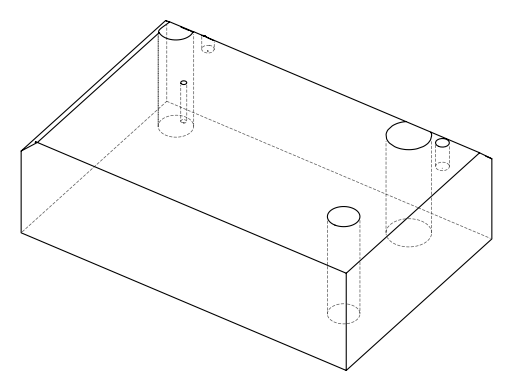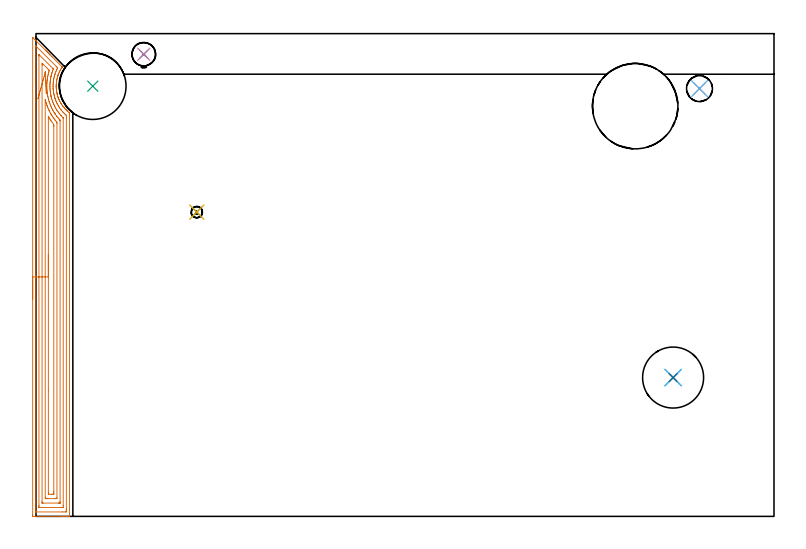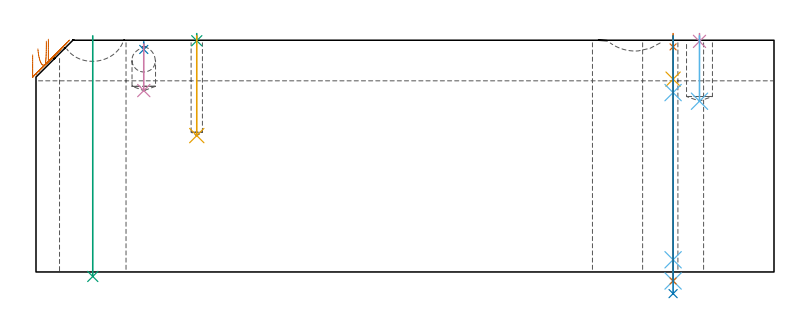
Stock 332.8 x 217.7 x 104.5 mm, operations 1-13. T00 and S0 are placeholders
(PLAN: 15 operations, 10 tool changes, 36.5 min)
(1 SPOT_DRILL | STEP1HOLE_1 | NXT0321_9005460120000 | 0.05 min | 183 mm3)
(2 SPOT_DRILL_1 | STEP1POCKET | NXT0321_9005460120000 | 0.03 min | 313 mm3)
(3 SPOT_DRILL_2 | STEP1POCKET_1 | NXT0321_9005460120000 | 0.03 min | 0 mm3)
(4 SPOT_DRILL_3 | STEP1POCKET_2 | NXT0321_9005460120000 | 0.03 min | 1 mm3)
(5 DRILL_BLIND_HOLE_INTO_CENTER | STEP1HOLE_1 | NXT0301_088 | 0.08 min | 1552 mm3)
(6 GUN_DRILL_THROUGH_HOLE | STEP1HOLE_1 | UGT0307_008 | 0.53 min | 8367 mm3)
(7 DRILL_TO_ENLARGE_THROUGH_HOLE | STEP1HOLE_1 | NXT0301_104 | 0.44 min | 5957 mm3)
(8 DRILL_TO_ENLARGE_THROUGH_HOLE_1 | STEP1HOLE_1 | UGT0301_390 | 0.47 min | 45973 mm3)
(9 INDEXABLE_INSERT_DRILL_THROUGH_HOLE_FROM_SOLID | STEP1HOLE_2 | NXT0302_031 | 0.44 min | 73827 mm3)
(10 DRILL_BLIND_HOLE_INTO_CENTER_1 | STEP1POCKET | NXT0301_077 | 0.09 min | 1625 mm3)
(11 DRILL_BLIND_HOLE_INTO_CENTER_2 | STEP1POCKET_1 | UGT0301_175 | 0.18 min | 853 mm3)
(12 DRILL_BLIND_HOLE_INTO_CENTER_3 | STEP1POCKET_2 | NXT0301_088 | 0.12 min | 2792 mm3)
(13 AREA_MILL | FG_CHAMFER_SURFACE | UGT0205_001 | 10.23 min | 29706 mm3)
(14 AREA_MILL_1 | FG_CHAMFER_SURFACE_1 | UGT0205_001 | 18.04 min | 52416 mm3)
(15 MILL_THROUGH_HOLE_FROM_SOLID_MATERIAL | STEP1HOLE | UGT0201_018 | Circular | 5.79 min | 121519 mm3)
(TOOL NXT0321_9005460120000 | NC Spot Drill, 142deg, 12mm, Carbide, Uncoated | D12 PA142 FL30 Z2)
(TOOL NXT0301_088 | Carbide Drill 11.7mm [860.1-1170-035A1-MM 2214] | D11.7 PA140 FL55 Z2)
(TOOL UGT0307_008 | Gun Drill 11 mm | D11 PA130 FL24 Z1)
(TOOL NXT0301_104 | Carbide Drill 14mm [860.1-1400-112A1-MM 2214] | D14 PA140 FL123 Z2)
(TOOL UGT0301_390 | Twist Drill 27.5 mm | D27.5 PA118 FL165 Z2)
(TOOL NXT0302_031 | Index. Insert Drill 30mm [880-D3000L32-05] | D30 PA176 FL150 Z2)
(TOOL NXT0301_077 | Carbide Drill 10.6mm [860.1-1060-053A1-MM 2214] | D10.6 PA140 FL71 Z2)
(TOOL UGT0301_175 | Twist Drill 5.1 mm | D5.1 PA118 FL50 Z2)
(TOOL UGT0205_001 | Chamfer Mill 20 x 3 x 45 deg. | D20 FL50 Z2)
(TOOL UGT0201_018 | End mill 30 mm | D30 FL50 Z4)
(OP 1 SPOT_DRILL)
G17 G21 G94 G90
T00 M6
G54
G17 G0 G90 X287.3 Y62.6 S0 M3
G43 Z114.5 H0
G94 G81 G98 Z101.5 F250. R107.5
G80
M5
M2
(OP 2 SPOT_DRILL_1)
G17 G21 G94 G90
T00 M6
G54
G17 G0 G90 X48.6 Y208.4 S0 M3
G43 Z114.5 H0
G94 G81 G98 Z100.344 F250. R103.8
G80
M5
M2
(OP 3 SPOT_DRILL_2)
G17 G21 G94 G90
T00 M6
G54
G17 G0 G90 X72.5 Y137.2 S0 M3
G43 Z114.5 H0
G94 G81 G98 Z104.28 F250. R107.5
G80
M5
M2
(OP 4 SPOT_DRILL_3)
G17 G21 G94 G90
T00 M6
G54
G17 G0 G90 X299.2 Y192.9 S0 M3
G43 Z114.5 H0
G94 G81 G98 Z103.988 F250. R107.5
G80
M5
M2
(OP 5 DRILL_BLIND_HOLE_INTO_CENTER)
G17 G21 G94 G90
T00 M6
G54
G17 G0 G90 X287.3 Y62.6 S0 M3
G43 Z114.5 H1
G94 G81 G98 Z86.95 F250. R106.5
G80
M5
M2
(OP 6 GUN_DRILL_THROUGH_HOLE)
G17 G21 G94 G90
T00 M6
G54
G17 G0 G90 X287.3 Y62.6 M8
G43 Z114.5 H0
Z99.466
S716 M3
G94 G1 Z80.887 F125. M26
G4 X.084
Z5.5 F250.
G4 X.084
Z-4.065 F125.
G4 X.084
M5
M9
G0 Z99.466
Z114.5
M2
(OP 7 DRILL_TO_ENLARGE_THROUGH_HOLE)
G17 G21 G94 G90
T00 M6
G54
G17 G0 G90 X287.3 Y62.6 S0 M3
G43 Z114.5 H1
G94 G73 G98 Z-4.048 F250. Q13.568 R106.5
G80
M5
M2
(OP 8 DRILL_TO_ENLARGE_THROUGH_HOLE_1)
G17 G21 G94 G90
T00 M6
G54
G17 G0 G90 X287.3 Y62.6 S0 M3
G43 Z114.5 H0
G94 G73 G98 Z-9.762 F250. Q22.852 R106.5
G80
M5
M2
(OP 9 INDEXABLE_INSERT_DRILL_THROUGH_HOLE_FROM_SOLID)
G17 G21 G94 G90
T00 M6
G54
G17 G0 G90 X25.6 Y194. S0 M3
G43 Z114.5 H1
G94 G81 G98 Z-2.024 F250. R106.5
G80
M5
M2
(OP 10 DRILL_BLIND_HOLE_INTO_CENTER_1)
G17 G21 G94 G90
T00 M6
G54
G17 G0 G90 X48.6 Y208.4 S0 M3
G43 Z114.5 H1
G94 G81 G98 Z81.8 F250. R102.8
G80
M5
M2
(OP 11 DRILL_BLIND_HOLE_INTO_CENTER_2)
G17 G21 G94 G90
T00 M6
G54
G17 G0 G90 X72.5 Y137.2 S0 M3
G43 Z114.5 H0
G94 G81 G98 Z61.5 F250. R106.5
G80
M5
M2
(OP 12 DRILL_BLIND_HOLE_INTO_CENTER_3)
G17 G21 G94 G90
T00 M6
G54
G17 G0 G90 X299.2 Y192.9 S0 M3
G43 Z114.5 H1
G94 G81 G98 Z77. F250. R106.5
G80
M5
M2
(OP 13 AREA_MILL)
G17 G21 G94 G90
T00 M6
G54
G17 G0 G90 X-1.5 Y98. S1061 M3
G43 Z114.5 H0
Z97.9
G94 G1 Y98.038 Z97.028 F250.
Y98.152 Z96.164
Y98.341 Z95.312
Y98.603 Z94.48
Y98.937 Z93.674
Y99.34 Z92.9
Y99.808 Z92.164
Y100.34 Z91.472
Y100.929 Z90.829
Y101.572 Z90.24
Y102.264 Z89.708
Y103. Z89.24
Y103.774 Z88.837
Y104.58 Z88.503
Y105.412 Z88.241
Y106.264 Z88.052
Y107.128 Z87.938
Y108. Z87.9
Y215.786
X-1.496 Y215.975 Z87.904
X-1.495 Y215.983
X-1.429 Y215.93 Z87.97
X-0.017 Y214.518 Z89.381
X4.238 Y210.262 Z93.638
X4.439 Y210.062 Z93.837
X4.606 Y209.897 Z94.
X4.767 Y209.735 Z94.164
X4.885 Y209.616 Z94.283
X5.044 Y209.458 Z94.439
X5.199 Y209.302 Z94.597
X5.331 Y209.17 Z94.729
X5.483 Y209.019 Z94.879
X5.631 Y208.87 Z95.029
X5.777 Y208.724 Z95.174
X5.922 Y208.58 Z95.318
X6.063 Y208.438 Z95.461
X6.222 Y208.279 Z95.62
X6.361 Y208.141 Z95.757
X7.239 Y207.263 Z96.635
X11.78 Y202.721 Z101.178
X11.849 Y202.658 Z101.23
X11.808 Y202.595 Z101.2
X11.774 Y202.544 Z101.173
X11.761 Y202.524 Z101.16
X11.536 Y202.189 Z100.935
X11.331 Y201.864 Z100.73
X11.071 Y201.42 Z100.471
X10.825 Y200.97 Z100.224
X10.691 Y200.702 Z100.088
X10.604 Y200.531 Z100.003
X10.532 Y200.39 Z99.932
X10.391 Y200.077 Z99.79
X10.204 Y199.631 Z99.602
X10.102 Y199.365 Z99.497
X10.029 Y199.183 Z99.428
X10.019 Y199.153 Z99.418
X10.01 Y199.129 Z99.41
X9.939 Y198.919 Z99.333
X9.874 Y198.737 Z99.271
X9.81 Y198.541 Z99.21
X9.729 Y198.289 Z99.129
X9.639 Y197.976 Z99.039
X9.5 Y197.395 Z98.899
X9.433 Y197.063 Z98.831
X9.359 Y196.691 Z98.755
X9.319 Y196.501 Z98.717
X9.246 Y196.054 Z98.646
X9.194 Y195.607 Z98.593
X9.144 Y194.908 Z98.533
X9.127 Y194.713 Z98.52
X9.108 Y194.266 Z98.505
Y194.078
Y194.046 Z98.504
Y194.017 Z98.502
X9.107 Y193.819 Z98.504
X9.119 Y193.372 Z98.514
X9.137 Y193.126 Z98.526
X9.148 Y192.925 Z98.541
X9.222 Y192.217 Z98.618
X9.24 Y192.031 Z98.639
X9.353 Y191.343 Z98.748
X9.385 Y191.137 Z98.783
X9.43 Y190.91 Z98.83
X9.475 Y190.689 Z98.874
X9.532 Y190.451 Z98.931
X9.581 Y190.243 Z98.98
X9.639 Y190.024 Z99.039
X9.851 Y189.349 Z99.248
X9.938 Y189.114 Z99.33
X10.01 Y188.905 Z99.409
X10.019 Y188.881 Z99.418
X10.097 Y188.669 Z99.491
X10.173 Y188.455 Z99.569
X10.346 Y188.03 Z99.744
X10.456 Y187.779 Z99.856
X10.532 Y187.608 Z99.932
X10.604 Y187.467 Z100.002
X10.673 Y187.332 Z100.069
X10.782 Y187.112 Z100.18
X11.019 Y186.667 Z100.418
X11.151 Y186.44 Z100.549
X11.218 Y186.324 Z100.617
X11.426 Y185.984 Z100.824
X11.561 Y185.773 Z100.959
X11.774 Y185.465 Z101.172
X11.872 Y185.323 Z101.27
X12.031 Y185.103 Z101.431
X12.194 Y184.879 Z101.594
X12.318 Y184.723 Z101.718
X12.748 Y184.212 Z102.147
X12.869 Y184.069 Z102.268
X12.94 Y183.985 Z102.337
X13.211 Y183.69 Z102.609
X13.48 Y183.42 Z102.879
X13.53 Y183.372 Z102.926
X13.58 Y183.32 Z102.979
X13.769 Y183.132 Z103.168
X13.81 Y183.091 Z103.207
X13.822 Y183.08 Z103.219
X13.882 Y183.023 Z103.28
X13.955 Y182.954 Z103.354
X14.051 Y182.869 Z103.45
X14.104 Y182.822 Z103.503
X14.846 Y182.198 Z104.244
X15.046 Y182.041 Z104.445
X15.093 Y182.001 Z104.493
X15.1 Y181.538 Z104.5
Y0.145
X15.098 Y0.01 Z104.489
X14.973 Y0.003 Z104.365
X14.841 Y0. Z104.24
X14.131 Z103.53
X13.514 Z102.913
X12.944 Z102.34
X12.66 Z102.057
X12.067 Z101.463
X11.782 Z101.179
X11.189 Z100.583
X-1.1 Z88.297
X-1.4 Y0.003 Z87.997
X-1.492 Y0.01 Z87.905
X-1.499 Y0.104 Z87.899
X-1.5 Y0.59 Z87.9
Y108.
X-0.086 Z89.314
X-0.085 Y211.705 Z89.315
X-0.084 Y211.844 Z89.316
X-0.08 Y212.074 Z89.32
X-0.079 Y212.114 Z89.321
X-0.049 Y212.09 Z89.351
X-0.009 Y212.054 Z89.391
X0.206 Y211.844 Z89.606
X9.12 Y202.931 Z98.52
X9.433 Y202.614 Z98.833
X9.716 Y202.324 Z99.116
X9.746 Y202.292 Z99.146
X9.711 Y202.214 Z99.111
X9.665 Y202.119 Z99.065
X9.433 Y201.649 Z98.833
X9.275 Y201.309 Z98.675
X9.203 Y201.148 Z98.603
X9.01 Y200.686 Z98.41
X8.84 Y200.256 Z98.24
X8.556 Y199.469 Z97.956
X8.53 Y199.391 Z97.93
X8.522 Y199.365 Z97.922
X8.329 Y198.703 Z97.729
X8.271 Y198.474 Z97.671
X8.179 Y198.091 Z97.579
X8.072 Y197.582 Z97.472
X8.006 Y197.249 Z97.406
X7.905 Y196.691 Z97.305
X7.873 Y196.492 Z97.273
X7.791 Y195.8 Z97.191
X7.78 Y195.696 Z97.18
X7.718 Y194.908 Z97.118
X7.716 Y194.87 Z97.116
X7.691 Y194.017 Z97.091
Y194.003
X7.714 Y193.126 Z97.114
X7.716 Y193.087 Z97.116
X7.751 Y192.647 Z97.151
X7.79 Y192.234 Z97.19
X7.803 Y192.107 Z97.203
X7.852 Y191.706 Z97.252
X7.906 Y191.343 Z97.306
X7.996 Y190.774 Z97.396
X8.021 Y190.626 Z97.421
X8.056 Y190.451 Z97.456
X8.162 Y189.96 Z97.562
X8.259 Y189.56 Z97.659
X8.35 Y189.226 Z97.75
X8.499 Y188.726 Z97.899
X8.517 Y188.669 Z97.917
X8.556 Y188.549 Z97.956
X8.836 Y187.777 Z98.236
X9.007 Y187.319 Z98.407
X9.191 Y186.886 Z98.591
X9.433 Y186.357 Z98.833
X9.614 Y185.995 Z99.014
X9.814 Y185.608 Z99.214
X10.105 Y185.103 Z99.505
X10.311 Y184.762 Z99.711
X10.671 Y184.212 Z100.071
X11.189 Y183.484 Z100.589
X11.314 Y183.32 Z100.714
X11.95 Y182.548 Z101.35
X12.051 Y182.429 Z101.451
X12.067 Y182.412 Z101.467
X12.491 Y181.972 Z101.891
X12.914 Y181.538 Z102.314
X12.944 Y181.508 Z102.344
X13.325 Y181.151 Z102.725
X13.512 Y180.98 Z102.912
X13.679 Y180.792 Z103.079
X13.686 Y179.755 Z103.086
Y3.264
X13.684 Y2.514 Z103.084
X13.681 Y2.373 Z103.081
X13.672 Y2.01 Z103.072
X13.309 Y2.003 Z102.709
X12.067 Y2. Z101.467
X-0.017 Y2.001 Z89.383
X-0.042 Y2.003 Z89.358
X-0.067 Y2.008 Z89.333
X-0.079 Y2.013 Z89.321
X-0.08 Y2.031 Z89.32
X-0.085 Y2.233 Z89.315
X-0.086 Y6.403 Z89.314
Y108.
X1.328 Z90.728
X1.329 Y207.595 Z90.729
X1.33 Y207.804 Z90.73
X1.335 Y208.219 Z90.735
X1.336 Y208.255 Z90.736
X1.345 Y208.249 Z90.745
X1.378 Y208.219 Z90.778
X1.438 Y208.163 Z90.838
X1.533 Y208.068 Z90.933
X7.561 Y202.039 Z96.961
X7.678 Y201.919 Z97.078
X7.803 Y201.786 Z97.203
X7.787 Y201.731 Z97.187
X7.569 Y201.148 Z96.969
X7.368 Y200.571 Z96.768
X7.262 Y200.256 Z96.662
X7.152 Y199.899 Z96.552
X6.995 Y199.365 Z96.395
X6.8 Y198.575 Z96.2
X6.782 Y198.492 Z96.182
X6.778 Y198.474 Z96.178
X6.635 Y197.75 Z96.035
X6.604 Y197.582 Z96.004
X6.503 Y196.992 Z95.903
X6.463 Y196.691 Z95.863
X6.406 Y196.2 Z95.806
X6.37 Y195.8 Z95.77
X6.337 Y195.378 Z95.737
X6.307 Y194.908 Z95.707
X6.295 Y194.53 Z95.695
X6.284 Y194.017 Z95.684
X6.29 Y193.643 Z95.69
X6.304 Y193.126 Z95.704
X6.326 Y192.716 Z95.726
X6.365 Y192.234 Z95.765
X6.416 Y191.733 Z95.816
X6.461 Y191.343 Z95.861
X6.557 Y190.698 Z95.957
X6.598 Y190.451 Z95.998
X6.663 Y190.081 Z96.063
X6.755 Y189.606 Z96.155
X6.765 Y189.56 Z96.165
X6.8 Y189.396 Z96.2
X6.986 Y188.669 Z96.386
X7.058 Y188.407 Z96.458
X7.256 Y187.777 Z96.656
X7.499 Y187.068 Z96.899
X7.565 Y186.886 Z96.965
X7.678 Y186.588 Z97.078
X7.921 Y185.995 Z97.321
X8.112 Y185.554 Z97.512
X8.329 Y185.103 Z97.729
X8.556 Y184.659 Z97.956
X8.799 Y184.212 Z98.199
X9.127 Y183.632 Z98.527
X9.323 Y183.32 Z98.723
X9.433 Y183.153 Z98.833
X9.934 Y182.429 Z99.334
X10.311 Y181.909 Z99.711
X10.614 Y181.538 Z100.014
X11.189 Y180.855 Z100.589
X11.381 Y180.646 Z100.781
X12.067 Y179.939 Z101.467
X12.244 Y179.755 Z101.644
X12.265 Y179.724 Z101.665
X12.267 Y179.702 Z101.667
X12.27 Y179.651 Z101.67
X12.271 Y179.547 Z101.671
Y4.839
X12.268 Y4.156 Z101.668
X12.266 Y4.052 Z101.666
X12.264 Y4.01 Z101.664
X12.216 Y4.004 Z101.616
X12.067 Y4.002 Z101.467
X11.342 Y4. Z100.742
X1.686 Z91.086
X1.533 Y4.003 Z90.933
X1.38 Y4.007 Z90.78
X1.341 Y4.01 Z90.741
X1.335 Y4.033 Z90.735
X1.332 Y4.087 Z90.732
X1.33 Y4.156 Z90.73
X1.329 Y4.364 Z90.729
X1.328 Y5.047 Z90.728
Y108.
X2.743 Z92.143
X2.744 Y203.484 Z92.144
X2.745 Y203.822 Z92.145
X2.75 Y204.369 Z92.15
X3.289 Y203.86 Z92.689
X3.329 Y203.822 Z92.729
X5.112 Y202.039 Z94.512
X5.922 Y201.217 Z95.322
X5.98 Y201.148 Z95.38
X5.968 Y201.102 Z95.368
X5.922 Y200.94 Z95.322
X5.768 Y200.413 Z95.168
X5.725 Y200.256 Z95.125
X5.584 Y199.708 Z94.984
X5.502 Y199.365 Z94.902
X5.418 Y198.986 Z94.818
X5.31 Y198.474 Z94.71
X5.266 Y198.249 Z94.666
X5.145 Y197.582 Z94.545
X5.131 Y197.494 Z94.531
X5.044 Y196.874 Z94.444
X5.025 Y196.71 Z94.425
X5.023 Y196.691 Z94.423
X4.95 Y195.896 Z94.35
X4.943 Y195.8 Z94.343
X4.895 Y195.06 Z94.295
X4.889 Y194.908 Z94.289
X4.871 Y194.193 Z94.271
X4.869 Y194.017 Z94.269
X4.882 Y193.291 Z94.282
X4.888 Y193.126 Z94.288
X4.929 Y192.351 Z94.329
X4.938 Y192.234 Z94.338
X5.021 Y191.367 Z94.421
X5.023 Y191.343 Z94.423
X5.044 Y191.148 Z94.444
X5.146 Y190.451 Z94.546
X5.165 Y190.329 Z94.565
X5.298 Y189.56 Z94.698
X5.362 Y189.237 Z94.762
X5.488 Y188.669 Z94.888
X5.634 Y188.07 Z95.034
X5.715 Y187.777 Z95.115
X5.922 Y187.079 Z95.322
X5.985 Y186.886 Z95.385
X6.017 Y186.789 Z95.417
X6.304 Y185.995 Z95.704
X6.541 Y185.366 Z95.941
X6.65 Y185.103 Z96.05
X6.8 Y184.751 Z96.2
X7.05 Y184.212 Z96.45
X7.286 Y183.718 Z96.686
X7.497 Y183.32 Z96.897
X7.678 Y182.989 Z97.078
X8.003 Y182.429 Z97.403
X8.214 Y182.083 Z97.614
X8.556 Y181.552 Z97.956
X8.565 Y181.538 Z97.965
X8.587 Y181.506 Z97.987
X9.201 Y180.646 Z98.601
X9.433 Y180.339 Z98.833
X9.914 Y179.755 Z99.314
X10.311 Y179.287 Z99.711
X10.7 Y178.864 Z100.1
X10.825 Y178.725 Z100.225
X10.851 Y178.686 Z100.251
X10.853 Y178.655 Z100.253
X10.855 Y178.586 Z100.255
X10.857 Y178.309 Z100.257
Y6.83
X10.856 Y6.277 Z100.256
X10.853 Y6.091 Z100.253
X10.85 Y6.026 Z100.25
X10.843 Y6.009 Z100.243
X10.821 Y6.007 Z100.221
X10.72 Y6.004 Z100.12
X10.311 Y6. Z99.711
X10.25 Z99.65
X3.228 Z92.628
X2.877 Y6.004 Z92.277
X2.79 Y6.007 Z92.19
X2.752 Y6.01 Z92.152
X2.749 Y6.037 Z92.149
X2.747 Y6.116 Z92.147
X2.743 Y6.492 Z92.143
Y108.
X4.157 Z93.557
X4.158 Y187.786 Z93.558
X4.167 Y187.893 Z93.567
X4.201 Y187.777 Z93.601
X4.215 Y187.728 Z93.615
X4.447 Y186.886 Z93.847
X4.568 Y186.479 Z93.968
X4.724 Y185.995 Z94.124
X5.022 Y185.126 Z94.422
X5.03 Y185.103 Z94.43
X5.044 Y185.065 Z94.444
X5.384 Y184.212 Z94.784
X5.634 Y183.613 Z95.034
X5.768 Y183.32 Z95.168
X5.922 Y182.995 Z95.322
X6.208 Y182.429 Z95.608
X6.528 Y181.814 Z95.928
X6.685 Y181.538 Z96.085
X6.8 Y181.343 Z96.2
X7.227 Y180.646 Z96.627
X7.678 Y179.97 Z97.078
X7.825 Y179.755 Z97.225
X8.191 Y179.234 Z97.591
X8.473 Y178.864 Z97.873
X8.556 Y178.76 Z97.956
X9.205 Y177.972 Z98.605
X9.433 Y177.693 Z98.833
X9.443 Y177.071 Z98.843
Y8.603
X9.433 Y8.01 Z98.833
X9.155 Y8.004 Z98.555
X8.556 Y8.001 Z97.956
X8.281 Y8. Z97.681
X5.648 Z95.048
X5.044 Y8.001 Z94.444
X4.768 Y8.002 Z94.168
X4.167 Y8.01 Z93.567
X4.157 Y8.622 Z93.557
Y108.
X5.571 Z94.971
X5.572 Y180.111 Z94.972
X5.574 Y180.181 Z94.974
X5.578 Y180.249 Z94.978
X5.58 Y180.269 Z94.98
X5.637 Y180.179 Z95.037
X5.73 Y180.028 Z95.13
X5.922 Y179.712 Z95.322
X6.25 Y179.198 Z95.65
X6.471 Y178.864 Z95.871
X6.8 Y178.384 Z96.2
X7.093 Y177.972 Z96.493
X8.022 Y176.732 Z97.422
X8.026 Y176.19 Z97.426
X8.028 Y175.834 Z97.428
X8.029 Y11.287 Z97.429
X8.028 Y10.931 Z97.428
X8.026 Y10.395 Z97.426
X8.023 Y10.045 Z97.423
X8.013 Y10.01 Z97.413
X7.969 Y10.007 Z97.369
X7.872 Y10.003 Z97.272
X7.678 Y10.001 Z97.078
X7.189 Y10. Z96.589
X5.792 Y10.001 Z95.192
X5.689 Y10.003 Z95.089
X5.62 Y10.006 Z95.02
X5.584 Y10.009 Z94.984
X5.578 Y10.04 Z94.978
X5.574 Y10.395 Z94.974
X5.572 Y10.751 Z94.972
X5.571 Y56.81 Z94.971
Y108.
Y108.872 Z95.009
Y109.736 Z95.123
Y110.588 Z95.312
Y111.42 Z95.574
Y112.226 Z95.908
Y113. Z96.311
Y113.736 Z96.78
Y114.428 Z97.311
Y115.071 Z97.9
Y115.66 Z98.543
Y116.192 Z99.235
Y116.66 Z99.971
Y117.063 Z100.745
Y117.397 Z101.551
Y117.659 Z102.383
Y117.848 Z103.235
Y117.962 Z104.1
Y118. Z104.971
G0 Z114.5
X4.655 Y190.624
Z104.068
G1 Y190.617 Z103.196
X4.652 Y190.686 Z102.326
X4.644 Y190.831 Z101.466
X4.633 Y191.05 Z100.621
X4.618 Y191.341 Z99.799
X4.599 Y191.703 Z99.006
X4.577 Y192.133 Z98.247
X4.551 Y192.627 Z97.528
X4.523 Y193.182 Z96.856
X4.491 Y193.793 Z96.234
X4.457 Y194.456 Z95.668
X4.42 Y195.166 Z95.162
X4.382 Y195.917 Z94.72
X4.341 Y196.703 Z94.345
X4.299 Y197.52 Z94.04
X4.256 Y198.359 Z93.808
X4.211 Y199.216 Z93.65
X4.167 Y200.083 Z93.567
X4.158 Y200.256 Z93.558
Y200.266
X4.167 Y200.523 Z93.567
X4.233 Y200.461 Z93.633
X4.247 Y200.443 Z93.647
X4.251 Y200.435 Z93.651
X4.245 Y200.397 Z93.645
X4.23 Y200.322 Z93.63
X4.215 Y200.256 Z93.615
X4.204 Y200.218 Z93.604
X4.167 Y200.083 Z93.567
X3.937 Y199.264 Z93.376
X3.703 Y198.431 Z93.26
X3.467 Y197.592 Z93.22
X3.232 Y196.753 Z93.256
X2.998 Y195.92 Z93.368
X2.767 Y195.1 Z93.555
X2.542 Y194.298 Z93.816
X2.324 Y193.522 Z94.148
X2.115 Y192.776 Z94.549
X1.916 Y192.066 Z95.016
X1.728 Y191.399 Z95.545
X1.554 Y190.778 Z96.133
X1.394 Y190.209 Z96.775
X1.25 Y189.697 Z97.466
X1.123 Y189.244 Z98.201
X1.014 Y188.854 Z98.974
X0.923 Y188.531 Z99.779
X0.851 Y188.277 Z100.61
G0 Z114.5
M5
M2
